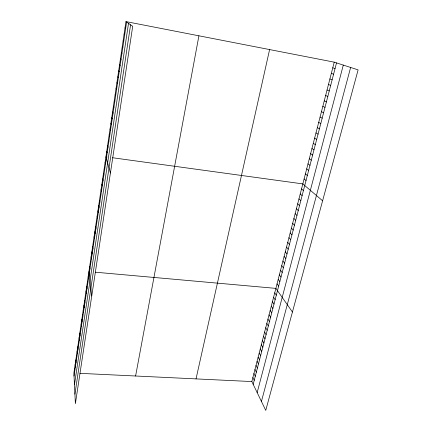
<?xml version="1.0" encoding="UTF-8"?>
<svg xmlns="http://www.w3.org/2000/svg" width="432" height="432" viewBox="0 0 432 432"><rect width="100%" height="100%" fill="white"/><g stroke="black" fill="none" stroke-linecap="round" stroke-linejoin="round"><path stroke-width="0.65" d="M125.96 21.6L73.883 373.054L75.384 403.661L132.71 26.293L125.96 21.6L334.228 62.159L358.117 69.876L265.75 410.4L251.845 381.564L334.228 62.159M74.029 376.007L126.603 22.048M74.455 384.734L128.509 23.371M74.914 394.124L130.583 24.813M135.599 376.002L198.914 35.807M196.031 378.891L269.6 49.572M253.19 384.356L336.517 62.899M257.164 392.602L343.294 65.092M261.43 401.452L350.633 67.457M79.958 373.345L251.845 381.564M95.321 272.198L275.881 288.376L292.432 312.023M107.131 157L105.921 156.838L110.43 172.973M112.552 157.745L302.827 183.902L322.607 200.783M332.78 67.792L335.043 68.575M331.333 73.386L333.585 74.212M329.897 78.953L332.132 79.817M328.471 84.483L330.685 85.396M327.051 89.986L329.249 90.936M325.642 95.456L327.818 96.449M324.238 100.894L326.398 101.925M322.844 106.304L324.988 107.374M321.457 111.677L323.584 112.795M320.08 117.029L322.186 118.179M318.708 122.342L320.798 123.536M317.342 127.634L319.415 128.86M315.986 132.889L318.044 134.158M314.636 138.121L316.678 139.423M313.297 143.321L315.322 144.661M311.963 148.489L313.972 149.872M310.635 153.635L312.628 155.05M309.317 158.749L311.294 160.196M308.005 163.836L309.965 165.321M306.698 168.89L308.648 170.413M125.032 27.886L125.663 28.388M305.402 173.923L307.336 175.478M304.112 178.929L306.029 180.517M301.531 188.924L303.421 190.582M124.103 34.139L124.724 34.69M300.245 193.919L302.114 195.61M298.96 198.887L300.818 200.61M297.686 203.828L299.533 205.583M296.422 208.742L298.247 210.53M123.185 40.343L123.795 40.954M295.159 213.629L296.973 215.449M293.906 218.489L295.704 220.342M292.658 223.322L294.446 225.207M291.422 228.134L293.188 230.045M122.272 46.516L122.872 47.174M290.185 232.918L291.94 234.862M288.959 237.676L290.704 239.647M287.739 242.406L289.467 244.409M286.524 247.109L288.241 249.145M121.36 52.65L121.954 53.363M285.314 251.791L287.021 253.854M284.116 256.451L285.806 258.541M282.922 261.085L284.596 263.201M281.734 265.691L283.392 267.84M120.458 58.741L121.041 59.508M280.552 270.275L282.199 272.452M279.374 274.833L281.011 277.036M278.203 279.374L279.828 281.599M277.036 283.883L278.651 286.141M119.561 64.8L120.134 65.61M274.73 292.842L276.313 295.148M273.586 297.281L275.157 299.619M272.441 301.703L274.001 304.063M118.67 70.816L119.232 71.68M271.307 306.099L272.857 308.486M270.178 310.473L271.717 312.887M269.055 314.825L270.583 317.261M267.943 319.156L269.455 321.619M117.785 76.799L118.336 77.711M266.83 323.465L268.331 325.949M265.723 327.753L267.214 330.259M264.622 332.019L266.101 334.552M263.531 336.258L264.994 338.818M116.905 82.744L117.445 83.705M262.44 340.481L263.898 343.062M261.355 344.682L262.802 347.285M260.28 348.862L261.711 351.486M259.205 353.02L260.626 355.666M258.136 357.161L259.551 359.829M116.024 88.652L116.559 89.662M257.078 361.276L258.476 363.965M256.019 365.375L257.407 368.086M254.966 369.452L256.349 372.184M253.919 373.507L255.29 376.261M115.155 94.527L115.679 95.58M252.882 377.546L254.237 380.317M114.291 100.364L114.809 101.466M113.432 106.164L113.94 107.314M112.579 111.931L113.076 113.125M111.726 117.661L112.217 118.903M110.884 123.358L111.364 124.643M110.047 129.022L110.516 130.351M109.21 134.649L109.674 136.026M108.383 140.249L108.837 141.664M107.557 145.811L108.005 147.269M106.736 151.34L107.174 152.842M105.1 162.383L105.521 163.966M104.285 167.891L104.701 169.517M103.475 173.372L103.88 175.036M102.665 178.821L103.064 180.522M101.866 184.232L102.254 185.976M101.066 189.616L101.45 191.398M100.273 194.967L100.651 196.787M99.484 200.286L99.851 202.144M98.701 205.578L99.063 207.473M97.924 210.832L98.275 212.765M97.146 216.059L97.492 218.03M96.379 221.26L96.714 223.263M95.612 226.427L95.942 228.469M94.851 231.563L95.175 233.642M94.095 236.671L94.414 238.783M93.339 241.753L93.652 243.896M92.594 246.802L92.896 248.983M91.849 251.824L92.146 254.038M91.109 256.813L91.4 259.06M90.374 261.781L90.655 264.06M89.64 266.717L89.921 269.028M88.916 271.625L91.735 296.028M88.193 276.507L88.457 278.883M87.469 281.362L87.728 283.765M86.756 286.189L87.01 288.625M86.044 290.99L86.292 293.458M85.336 295.763L85.579 298.258M84.634 300.51L84.866 303.037M83.932 305.23L84.164 307.789M83.241 309.928L83.462 312.509M82.55 314.599L82.76 317.207M81.859 319.243L82.069 321.883M81.173 323.86L81.378 326.527M80.492 328.455L80.692 331.15M79.817 333.023L80.012 335.745M79.142 337.565L79.331 340.313M78.473 342.085L78.656 344.86M77.809 346.583L77.981 349.385M77.144 351.054L77.317 353.878M76.486 355.498L76.653 358.355M75.832 359.921L75.989 362.799M75.179 364.322L75.335 367.227M74.531 368.701L74.682 371.628"/></g></svg>
